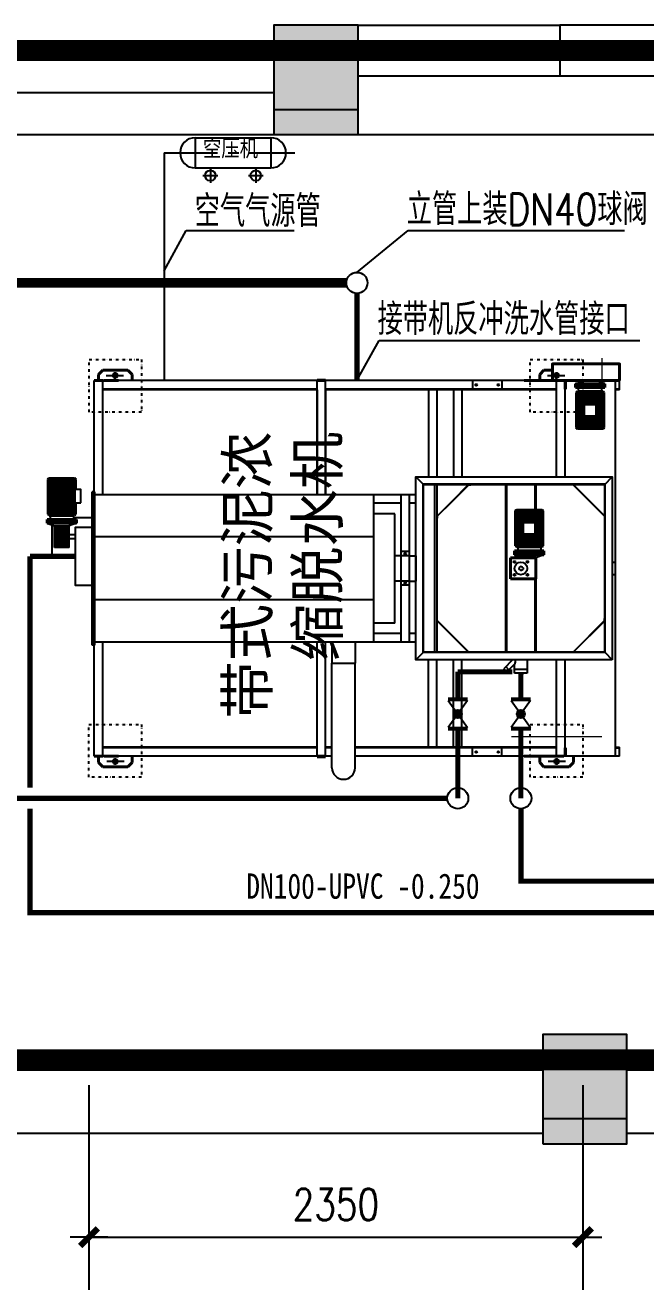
# Model space of a CAD drawing. Header units: millimetres. Extents: x 149947 to 179660, y -3668 to 17332.
# Drawn here: x 161697 to 164649, y 4185 to 10198 of the extents above; entities that cross this region are included whole.
import ezdxf

# ---------------------------------------------------------------- set-up
doc = ezdxf.new("R2010")
doc.units = ezdxf.units.MM
for name, pattern in [('CENTER', [50.800000000000004, 31.75, -6.35, 6.35, -6.35]), ('CENTER2', [1.125, 0.75, -0.125, 0.125, -0.125]), ('CENTERX2', [101.60000000000001, 63.5, -12.7, 12.7, -12.7]), ('DIVIDE', [31.75, 12.7, -6.35, 0, -6.35, 0, -6.35])]:
    doc.linetypes.add(name, pattern=pattern)
for name, color, linetype in [('AXIS', 3, 'Continuous'), ('COLUMN', 9, 'Continuous'), ('HEADLINE', 1, 'Continuous'), ('PIPE-压力废', 31, 'Continuous'), ('PUB_DIM', 3, 'Continuous'), ('PUB_HATCH', 8, 'Continuous'), ('WALL', 4, 'Continuous'), ('WINDOW', 4, 'Continuous'), ('wsd', 7, 'Continuous'), ('图层1', 1, 'CENTER'), ('图层2', 6, 'DIVIDE'), ('文字', 2, 'Continuous'), ('标注线', 4, 'Continuous'), ('管道', 5, 'Continuous'), ('细实线', 7, 'Continuous'), ('设备', 140, 'Continuous')]:
    doc.layers.add(name, color=color, linetype=linetype)
doc.layers.add('HAT', color=8, linetype='Continuous', lineweight=0)
doc.layers.add('粗实线', color=7, linetype='Continuous', lineweight=40)
doc.styles.add('_TWT_DIM', font='SIMPLEX', dxfattribs={"width": 0.8, "height": 3, "bigfont": 'HZTXT'})
doc.styles.add('DIM_FONT', font='SIMPLEX.shx', dxfattribs={"width": 0.8})
doc.styles.add('HZ', font='romans1.shx', dxfattribs={"width": 0.8, "bigfont": 'hztxt.shx'})
doc.styles.add('标题', font='SIMKAI.TTF', dxfattribs={"height": 500})
doc.dimstyles.new('DIMN', dxfattribs={"dimtxt": 300, "dimasz": 1, "dimexe": 250, "dimexo": 300, "dimgap": 150, "dimtad": 1, "dimdec": 0, "dimzin": 0, "dimdsep": 46, "dimtxsty": 'DIM_FONT', "dimblk": '_DIMX', "dimcen": 0.09, "dimclrt": 7, "dimadec": 0, "dimazin": 0, "dimtfac": 1, "dimtdec": 0, "dimtix": 1, "dimtmove": 2, "dimatfit": 3, "dimldrblk": '_DIMX', "dimfxl": 0, "dimtolj": 1, "dimtzin": 0, "dimarcsym": 0})

# ---------------------------------------------------------------- blocks, each defined once
blk = doc.blocks.new('_DIMX')
blk.add_line((-150, 0), (150, 0))
at = {"const_width": 50}
blk.add_lwpolyline([(-70, -70), (70, 70)], dxfattribs=at)
blk = doc.blocks.new('*D69')
at = {"layer": 'AXIS', "color": 0, "lineweight": -2}
for p, q in [((161999.8529693093, 5157.175670660537), (161999.8529693093, 4184.539310610417)), ((164349.8529693092, 5157.175670660537), (164349.8529693092, 4184.539310610417)), ((162000.4529693093, 4434.539310610417), (164349.2529693092, 4434.539310610417))]:
    blk.add_line(p, q, dxfattribs=at)
at = {"layer": 'Defpoints', "color": 0}
for p in [(161999.8529693093, 5307.175670660537), (164349.8529693092, 5307.175670660537), (164349.8529693092, 4434.539310610417)]:
    blk.add_point(p, dxfattribs=at)
at = {"layer": 'AXIS', "color": 0, "lineweight": -2, "xscale": 0.6, "yscale": 0.6, "zscale": 0.6, "rotation": 180}
blk.add_blockref('_DIMX', (161999.8529693093, 4434.539310610417), dxfattribs=at)
at = {"layer": 'AXIS', "color": 0, "lineweight": -2, "xscale": 0.6, "yscale": 0.6, "zscale": 0.6}
blk.add_blockref('_DIMX', (164349.8529693092, 4434.539310610417), dxfattribs=at)
at = {"layer": 'AXIS', "color": 7, "insert": (163174.8529693093, 4589.539310610417), "char_height": 150, "attachment_point": 5, "style": 'DIM_FONT'}
blk.add_mtext('\\A1;2350', dxfattribs=at)
blk = doc.blocks.new('$TCHSYS$WIN2D')
for p, q in [((-0.5, 0.5), (0.5, 0.5)), ((0.5, 0.1666666666666666), (-0.5, 0.1666666666666666)), ((0.5, -0.1666666666666667), (-0.5, -0.1666666666666667)), ((-0.4999999999999999, -0.5), (0.5, -0.5))]:
    blk.add_line(p, q)
blk = doc.blocks.new('_FZH')
blk.add_lwpolyline([(-0.5, -0.5), (0.5, -0.5), (0.5, 0.5), (-0.5, 0.5)], close=True)
at = {"layer": 'PUB_HATCH'}
blk.add_solid([(-0.5, -0.5), (0.5, -0.5), (-0.5, 0.5), (0.5, 0.5)], dxfattribs=at)

msp = doc.modelspace()

# ---------------------------------------------------------------- hatches: boundary and pattern name
at = {"layer": '细实线'}
h = msp.add_hatch(color=256, dxfattribs=at)
edge = h.paths.add_edge_path()
edge.add_ellipse((163754.8491553876, 6922.956865011409), major_axis=(-13.82409055174873, 13.82847290447101), ratio=1, start_angle=-8.130102354156008, end_angle=98.13010235415601, ccw=False)
edge.add_line((163743.1196453384, 6938.601376395876), (163754.8491553876, 6922.956865011409))
edge.add_line((163754.8491553876, 6922.956865011409), (163743.1146872722, 6907.316072176538))
edge = h.paths.add_edge_path()
edge.add_line((163766.5836235029, 6938.59765784628), (163754.8491553876, 6922.956865011409))
edge.add_line((163754.8491553876, 6922.956865011409), (163743.1196453384, 6938.601376395876))
edge.add_ellipse((163754.8491553876, 6922.956865011409), major_axis=(13.82847290455724, 13.82409055183495), ratio=0.9999999999946544, start_angle=405.00000000015314, end_angle=441.8698976458869, ccw=False)
edge.add_ellipse((163754.8491553876, 6922.956865011409), major_axis=(-13.82409055183493, 13.82847290455723), ratio=0.9999999999946549, start_angle=278.1301023541131, end_angle=314.99999999984686, ccw=False)
edge = h.paths.add_edge_path()
edge.add_ellipse((163754.8491553876, 6922.956865011409), major_axis=(-13.82409055174873, 13.82847290447101), ratio=1, start_angle=171.869897645844, end_angle=278.130102354156, ccw=False)
edge.add_line((163766.5786654368, 6907.312353626927), (163754.8491553876, 6922.956865011394))
edge.add_line((163754.8491553876, 6922.956865011409), (163766.5836235029, 6938.59765784628))
edge = h.paths.add_edge_path()
edge.add_line((163743.1146872723, 6907.316072176516), (163754.8491553876, 6922.956865011387))
edge.add_line((163754.8491553876, 6922.956865011409), (163766.5786654367, 6907.312353626941))
edge.add_ellipse((163754.8491553876, 6922.956865011409), major_axis=(13.82847290455724, 13.82409055183495), ratio=0.9999999999946544, start_angle=225.0000000001532, end_angle=261.8698976458869, ccw=False)
edge.add_ellipse((163754.8491553876, 6922.956865011409), major_axis=(-13.82409055183493, 13.82847290455723), ratio=0.9999999999946549, start_angle=98.13010235411309, end_angle=134.9999999998469, ccw=False)
h = msp.add_hatch(color=256, dxfattribs=at)
edge = h.paths.add_edge_path()
edge.add_ellipse((164054.9281747037, 6922.956865011394), major_axis=(-13.82409055174873, 13.82847290447101), ratio=1, start_angle=-8.130102354156008, end_angle=98.13010235415601, ccw=False)
edge.add_line((164043.1986646545, 6938.601376395862), (164054.9281747037, 6922.956865011398))
edge.add_line((164054.9281747037, 6922.956865011394), (164043.1937065884, 6907.316072176523))
edge = h.paths.add_edge_path()
edge.add_line((164066.662642819, 6938.597657846265), (164054.9281747037, 6922.956865011394))
edge.add_line((164054.9281747037, 6922.956865011394), (164043.1986646545, 6938.601376395858))
edge.add_ellipse((164054.9281747037, 6922.956865011394), major_axis=(13.82847290455724, 13.82409055183495), ratio=0.9999999999946544, start_angle=405.00000000015314, end_angle=441.8698976458869, ccw=False)
edge.add_ellipse((164054.9281747037, 6922.956865011394), major_axis=(-13.82409055183493, 13.82847290455723), ratio=0.9999999999946549, start_angle=278.1301023541131, end_angle=314.99999999984686, ccw=False)
edge = h.paths.add_edge_path()
edge.add_ellipse((164054.9281747037, 6922.956865011394), major_axis=(-13.82409055174873, 13.82847290447101), ratio=1, start_angle=171.869897645844, end_angle=278.130102354156, ccw=False)
edge.add_line((164066.6576847529, 6907.312353626912), (164054.9281747037, 6922.956865011376))
edge.add_line((164054.9281747037, 6922.956865011394), (164066.662642819, 6938.597657846265))
edge = h.paths.add_edge_path()
edge.add_line((164043.1937065884, 6907.316072176502), (164054.9281747037, 6922.956865011372))
edge.add_line((164054.9281747037, 6922.956865011394), (164066.6576847529, 6907.31235362693))
edge.add_ellipse((164054.9281747037, 6922.956865011394), major_axis=(13.82847290455724, 13.82409055183495), ratio=0.9999999999946544, start_angle=225.0000000001532, end_angle=261.8698976458869, ccw=False)
edge.add_ellipse((164054.9281747037, 6922.956865011394), major_axis=(-13.82409055183493, 13.82847290455723), ratio=0.9999999999946549, start_angle=98.13010235411309, end_angle=134.9999999998469, ccw=False)

# ---------------------------------------------------------------- linework, layer by layer
at = {"color": 7, "linetype": 'Continuous'}
for p, q in [((162505.2443196704, 9663.609183813816), (162505.2443196704, 9519.609183813722)), ((162505.2443196704, 9663.609183813816), (162865.2443196704, 9663.609183813816)), ((162505.2443196704, 9519.609183813816), (162865.2443196704, 9519.609183813816))]:
    msp.add_line(p, q, dxfattribs=at)
at = {"ltscale": 10}
msp.add_line((162865.2443196704, 9663.609183813816), (162865.2443196704, 9519.609183813722), dxfattribs=at)
for p, q in [((162024.9552095853, 6722.046873151587), (162024.9552095853, 8508.04687315158)), ((164524.9552095853, 8508.046873151587), (162024.9552095853, 8508.04687315158)), ((162064.9552095854, 7965.046873151572), (162064.9552095854, 8508.04687315158)), ((163084.9552095853, 8511.04687315158), (163084.9552095853, 8508.046873151587)), ((163084.9552095853, 7965.046873151587), (163084.9552095853, 8508.04687315158)), ((163124.9552095853, 8508.046873151587), (163124.9552095853, 8511.04687315158)), ((163124.9552095854, 7965.046873151587), (163124.9552095853, 8508.04687315158)), ((163824.9552095854, 8508.04687315158), (163824.9552095854, 8468.046873151587)), ((163964.9552095853, 8508.04687315158), (163824.9552095854, 8508.04687315158)), ((163964.9552095853, 8508.04687315158), (163964.9552095853, 8468.046873151587)), ((164224.9552095854, 8050.046873151572), (164224.9552095854, 8508.04687315158)), ((164264.9552095854, 8508.046873151594), (164267.9552095854, 8508.046873151594)), ((164264.9552095854, 8050.046873151572), (164264.9552095854, 8508.04687315158)), ((164314.9552095854, 8493.046873151594), (164353.9552095854, 8508.046873151594)), ((164415.9552095853, 8508.04687315158), (164353.9552095854, 8508.046873151594)), ((164454.9552095854, 8493.046873151594), (164415.9552095853, 8508.04687315158)), ((164504.9552095854, 6722.046873151587), (164504.9552095854, 8508.04687315158)), ((164524.9552095853, 8465.046873151587), (164524.9552095853, 8508.046873151587)), ((164524.9552095853, 8465.046873151587), (164524.9552095853, 8508.046873151587)), ((163084.9552095853, 8468.046873151587), (162064.9552095853, 8468.04687315158)), ((163084.9552095853, 8465.046873151587), (162064.9552095853, 8465.04687315158)), ((163084.9552095853, 8465.04687315158), (163084.9552095853, 7965.046873151579)), ((164224.9552095854, 8468.046873151587), (163124.9552095853, 8468.04687315158)), ((164224.9552095854, 8465.046873151587), (163124.9552095853, 8465.04687315158)), ((163124.9552095853, 8465.04687315158), (163124.9552095853, 7965.046873151579)), ((163614.6301931593, 8465.04687315158), (163614.6301931593, 8050.046873151572)), ((163654.6301931593, 8465.04687315158), (163654.6301931593, 8050.046873151572)), ((163734.0028103279, 8465.04687315158), (163734.0028103279, 8050.046873151572)), ((163774.0028103279, 8465.04687315158), (163774.0028103279, 8050.046873151572)), ((163964.9552095853, 8468.046873151587), (163824.9552095854, 8468.046873151587)), ((164267.9552095854, 8468.046873151594), (164264.9552095854, 8468.046873151594)), ((164319.9552095854, 8450.983247911492), (164449.9552095854, 8450.983247911492)), ((164329.9552095854, 8455.983247911492), (164329.9552095854, 8475.00628986628)), ((164439.9552095854, 8455.983247911492), (164439.9552095854, 8475.00628986628)), ((164524.9552095853, 8468.04687315158), (164504.9552095854, 8468.04687315158)), ((164524.9552095853, 8465.046873151587), (164504.9552095854, 8465.046873151587)), ((164524.9552095853, 8468.046873151587), (164524.9552095853, 8468.046873151587)), ((164524.9552095853, 8465.046873151587), (164524.9552095853, 8465.046873151587)), ((164319.9552095854, 8286.046873151594), (164449.9552095854, 8286.046873151601)), ((161935.4552095853, 8037.332098950857), (161805.4552095853, 8037.33209895085)), ((163591.1552095853, 8013.846873151699), (163554.9552095853, 8050.046873151688)), ((163554.9552095855, 7180.046873151674), (163554.9552095853, 8050.046873151681)), ((163554.9552095853, 8050.046873151688), (164489.9552095852, 8050.046873151921)), ((163589.9552095854, 7215.046873151681), (163589.9552095853, 8015.046873151688)), ((163589.9552095853, 8015.046873151696), (164454.9552095853, 8015.046873151914)), ((163591.1552095854, 7216.246873151678), (163591.1552095853, 8013.846873151691)), ((163591.1552095853, 8013.846873151699), (164453.7552095852, 8013.846873151917)), ((163646.1552095854, 7216.246873151693), (163646.1552095853, 8013.846873151721)), ((163656.1552095854, 7216.2468731517), (163656.1552095853, 8013.846873151728)), ((163706.1552095853, 8015.046873151732), (163706.1552095853, 8015.046873151732)), ((163727.3552095853, 7935.046873151739), (163806.1552095853, 8013.846873151764)), ((163727.3552095853, 7933.349816876886), (163806.6522658601, 8012.646873151774)), ((163806.1552095853, 8013.846873151757), (164303.7552095852, 8013.846873151881)), ((163806.1552095853, 8013.846873151764), (163816.6522658601, 8013.846873151764)), ((163806.6522658601, 8012.646873151774), (163816.6522658601, 8012.646873151767)), ((163816.6522658601, 8013.846873151764), (163816.6522658601, 8012.646873151767)), ((164293.2581533104, 8013.846873151873), (164293.2581533104, 8012.646873151876)), ((164303.7552095852, 8013.846873151881), (164293.2581533104, 8013.846873151873)), ((164303.2581533104, 8012.646873151891), (164293.2581533104, 8012.646873151876)), ((164303.2581533104, 8012.646873151891), (164452.5552095853, 7863.349816877046)), ((164303.7552095852, 8013.846873151859), (164453.7552095853, 7863.846873151895)), ((164453.7552095852, 8013.846873151902), (164489.9552095853, 8050.046873151914)), ((164453.7552095852, 8013.846873151917), (164453.7552095854, 7216.246873151904)), ((164454.9552095853, 8015.046873151914), (164454.9552095854, 7215.046873151907)), ((164489.9552095852, 8050.046873151921), (164489.9552095854, 7180.046873151914)), ((162027.9552095853, 7980.046873151579), (162014.9552095853, 7980.046873151579)), ((162014.9552095853, 7250.046873151587), (162014.9552095853, 7980.046873151579)), ((163084.9552095853, 7965.046873151579), (162024.9552095854, 7965.046873151572)), ((162024.9552095854, 7965.046873151572), (162024.9552095853, 7265.046873151587)), ((162027.9552095853, 7250.046873151587), (162027.9552095853, 7980.046873151579)), ((163354.9552095853, 7965.046873151587), (162027.9552095853, 7965.046873151587)), ((162524.9552095853, 7965.046873151579), (162064.9552095854, 7965.046873151579)), ((163554.9552095853, 7965.046873151579), (163124.9552095853, 7965.046873151587)), ((163354.9552095853, 7265.046873151587), (163354.9552095853, 7965.046873151587)), ((163484.9552095853, 7265.046873151579), (163484.9552095853, 7965.046873151579)), ((163524.9552095853, 7265.046873151579), (163524.9552095853, 7965.046873151579)), ((163484.9552095853, 7925.046873151587), (163354.9552095853, 7925.046873151587)), ((163554.9552095853, 7925.046873151587), (163524.9552095853, 7925.046873151587)), ((163656.1552095853, 7863.846873151728), (163727.3552095853, 7935.046873151732)), ((163657.3552095853, 7863.349816876849), (163727.3552095853, 7933.349816876886)), ((164159.9552095853, 7887.046873151827), (164029.9552095853, 7887.046873151783)), ((161800.4552095853, 7830.332098950857), (161839.4552095853, 7815.332098950872)), ((161935.4552095853, 7872.395724190959), (161805.4552095853, 7872.395724190959)), ((161815.4552095853, 7867.395724190959), (161815.4552095853, 7848.372682236171)), ((161824.9552095853, 7675.046873151579), (161824.9552095853, 7820.909022027779)), ((161940.4552095853, 7830.332098950857), (161901.4552095853, 7815.332098950857)), ((161925.4552095853, 7867.395724190959), (161925.4552095853, 7848.372682236171)), ((162014.9552095853, 7855.046873151579), (161925.4552095853, 7855.046873151579)), ((163454.9552095853, 7875.046873151587), (163354.9552095853, 7875.046873151579)), ((163454.9552095853, 7355.046873151579), (163454.9552095853, 7875.046873151587)), ((163591.1552095854, 7366.246873151678), (163591.1552095853, 7863.846873151691)), ((163656.1552095853, 7863.846873151735), (163656.1552095853, 7853.349816876871)), ((163656.1552095853, 7853.349816876871), (163657.3552095853, 7853.349816876878)), ((163657.3552095853, 7863.349816876849), (163657.3552095853, 7853.349816876878)), ((164452.5552095853, 7863.349816877046), (164452.5552095853, 7853.349816877046)), ((164453.7552095853, 7853.349816877046), (164452.5552095853, 7853.349816877046)), ((164453.7552095853, 7863.846873151917), (164453.7552095854, 7366.246873151911)), ((164453.7552095853, 7863.846873151895), (164453.7552095853, 7853.349816877046)), ((161905.9552095853, 7815.332098950857), (161834.9552095853, 7815.332098950857)), ((161834.9552095853, 7715.046873151587), (161834.9552095853, 7815.332098950857)), ((161905.9552095853, 7815.046873151587), (161834.9552095853, 7815.046873151579)), ((161905.9552095853, 7815.046873151579), (161834.9552095853, 7815.046873151579)), ((161837.2720392115, 7715.046873151587), (161837.2720392115, 7815.332098950857)), ((161901.4552095853, 7815.332098950857), (161839.4552095853, 7815.332098950857)), ((161901.4552095853, 7815.046873151587), (161839.4552095854, 7815.046873151587)), ((161839.9552095853, 7715.046873151587), (161839.9552095853, 7815.332098950857)), ((161842.9552095853, 7715.046873151587), (161842.9552095853, 7815.332098950857)), ((161845.9552095853, 7715.046873151587), (161845.9552095853, 7815.332098950857)), ((161848.9552095853, 7715.046873151587), (161848.9552095853, 7815.332098950857)), ((161851.9552095853, 7715.046873151587), (161851.9552095853, 7815.332098950857)), ((161854.9552095853, 7715.046873151587), (161854.9552095853, 7815.332098950857)), ((161857.9552095853, 7715.046873151587), (161857.9552095853, 7815.332098950857)), ((161860.9552095853, 7715.046873151587), (161860.9552095853, 7815.332098950857)), ((161863.9552095853, 7715.046873151587), (161863.9552095853, 7815.332098950857)), ((161866.9552095853, 7715.046873151587), (161866.9552095853, 7815.332098950857)), ((161869.9552095853, 7715.046873151587), (161869.9552095853, 7815.332098950857)), ((161872.9552095853, 7715.046873151587), (161872.9552095853, 7815.332098950857)), ((161875.9552095853, 7715.046873151587), (161875.9552095853, 7815.332098950857)), ((161878.9552095853, 7715.046873151587), (161878.9552095853, 7815.332098950857)), ((161881.9552095853, 7715.046873151587), (161881.9552095853, 7815.332098950857)), ((161884.9552095853, 7715.046873151587), (161884.9552095853, 7815.332098950857)), ((161887.9552095853, 7715.046873151587), (161887.9552095853, 7815.332098950857)), ((161890.9552095853, 7715.046873151587), (161890.9552095853, 7815.332098950857)), ((161893.9552095853, 7715.046873151587), (161893.9552095853, 7815.332098950857)), ((161896.9552095853, 7715.046873151587), (161896.9552095853, 7815.332098950857)), ((161899.9552095853, 7715.046873151587), (161899.9552095853, 7815.332098950857)), ((161902.9552095853, 7715.046873151587), (161902.9552095853, 7815.332098950857)), ((161905.9552095853, 7715.046873151579), (161905.9552095853, 7815.332098950857)), ((161905.9552095853, 7715.046873151587), (161905.9552095853, 7815.332098950857)), ((161934.9552095853, 7774.046873151601), (161905.9552095853, 7774.046873151623)), ((163354.9552095853, 7765.046873151587), (162027.9552095853, 7765.046873151587)), ((161905.9552095853, 7715.046873151579), (161834.9552095853, 7715.046873151587)), ((161934.9552095853, 7756.046873151601), (161905.9552095853, 7756.046873151601)), ((164159.9552095853, 7722.110498391929), (164029.9552095853, 7722.110498391892)), ((164039.9552095853, 7717.110498391899), (164039.9552095853, 7698.087456437112)), ((164149.9552095853, 7717.110498391929), (164149.9552095853, 7698.087456437141)), ((161935.1143094399, 7675.046873151579), (161824.9552095853, 7675.046873151579)), ((162024.9552095853, 7682.546873151572), (162024.9552095853, 7547.546873151579)), ((163524.9552095853, 7675.046873151594), (163454.9552095853, 7675.046873151594)), ((163524.9552095853, 7695.046873151601), (163484.9552095853, 7695.046873151601)), ((163524.9552095853, 7675.046873151587), (163554.9552095853, 7675.046873151587)), ((163554.9552095853, 7555.046873151572), (163554.9552095853, 7675.046873151587)), ((163554.9552095853, 7675.046873151681), (163554.9552095854, 7555.046873151674)), ((163554.9552095853, 7675.046873151674), (163554.9552095853, 7675.046873151681)), ((164024.9552095853, 7680.04687315179), (164063.9552095854, 7665.046873151819)), ((164164.9552095853, 7680.046873151827), (164125.9552095853, 7665.046873151819)), ((164453.7552095853, 7645.046873151907), (164453.7552095854, 7585.046873151907)), ((164063.4404909596, 7618.046873151805), (164066.7552095854, 7618.046873151805)), ((164063.4404909596, 7612.046873151805), (164066.7552095854, 7612.046873151805)), ((164066.7552095854, 7612.046873151805), (164066.7552095854, 7618.046873151805)), ((163524.9552095853, 7555.046873151579), (163454.9552095853, 7555.046873151579)), ((163524.9552095853, 7535.046873151579), (163484.9552095853, 7535.046873151579)), ((163524.9552095853, 7555.046873151579), (163554.9552095853, 7555.046873151572)), ((163554.9552095854, 7555.046873151667), (163554.9552095854, 7555.046873151674)), ((163354.9552095853, 7465.046873151587), (162027.9552095853, 7465.046873151579)), ((163454.9552095853, 7355.046873151579), (163354.9552095853, 7355.046873151579)), ((163656.1552095854, 7376.743929426564), (163657.3552095854, 7376.743929426557)), ((163656.1552095854, 7366.2468731517), (163656.1552095854, 7376.743929426564)), ((163656.1552095854, 7366.246873151707), (163727.3552095854, 7295.046873151732)), ((163657.3552095854, 7366.743929426586), (163657.3552095854, 7376.743929426557)), ((163657.3552095854, 7366.743929426586), (163727.3552095854, 7296.743929426579)), ((164452.5552095854, 7366.743929426782), (164303.2581533106, 7217.446873151857)), ((164453.7552095854, 7366.246873151904), (164303.7552095854, 7216.246873151867)), ((164453.7552095854, 7376.743929426761), (164452.5552095854, 7376.743929426753)), ((164452.5552095854, 7366.743929426782), (164452.5552095854, 7376.743929426753)), ((164453.7552095854, 7366.246873151897), (164453.7552095854, 7376.743929426761)), ((163484.9552095853, 7305.046873151579), (163354.9552095853, 7305.046873151579)), ((163554.9552095853, 7305.046873151579), (163524.9552095853, 7305.046873151579)), ((163727.3552095854, 7296.743929426579), (163806.6522658603, 7217.446873151734)), ((163727.3552095854, 7295.046873151725), (163806.1552095854, 7216.246873151744)), ((162027.9552095853, 7250.046873151587), (162014.9552095853, 7250.046873151587)), ((163084.9552095853, 7265.046873151579), (162024.9552095853, 7265.046873151587)), ((163354.9552095853, 7265.046873151587), (162027.9552095853, 7265.046873151579)), ((162064.9552095854, 6722.046873151587), (162064.9552095854, 7265.046873151587)), ((162524.9552095853, 7265.046873151579), (162064.9552095852, 7265.046873151594)), ((163084.9552095853, 6722.046873151587), (163084.9552095853, 7265.046873151579)), ((163084.9552095853, 6765.046873151587), (163084.9552095853, 7265.046873151587)), ((163124.9552095853, 6722.046873151579), (163124.9552095854, 7265.046873151587)), ((163554.9552095853, 7265.046873151572), (163124.9552095853, 7265.046873151579)), ((163124.9552095853, 6765.046873151579), (163124.9552095853, 7265.046873151587)), ((163155.9552095853, 7265.046873151587), (163155.9552095853, 7165.046873151587)), ((163265.9552095853, 7265.046873151587), (163265.9552095853, 7165.046873151594)), ((163806.6522658603, 7217.446873151734), (163816.6522658603, 7217.446873151741)), ((163816.6522658603, 7216.246873151744), (163816.6522658603, 7217.446873151741)), ((164293.2581533106, 7216.24687315186), (164293.2581533106, 7217.446873151857)), ((164303.2581533106, 7217.446873151857), (164293.2581533106, 7217.446873151857)), ((163155.9552095853, 7165.046873151587), (163265.9552095853, 7165.046873151594)), ((163155.9552095853, 6667.046873151587), (163155.9552095853, 7165.046873151579)), ((163265.9552095853, 6667.046873151587), (163265.9552095853, 7165.046873151572)), ((163591.1552095854, 7216.246873151686), (163554.9552095854, 7180.046873151674)), ((164489.9552095854, 7180.046873151914), (163554.9552095855, 7180.046873151674)), ((164454.9552095854, 7215.046873151907), (163589.9552095854, 7215.046873151681)), ((164453.7552095854, 7216.246873151904), (163591.1552095854, 7216.246873151678)), ((163614.6301931593, 6765.046873151587), (163614.6301931593, 7180.04687315179)), ((163654.6301931593, 6765.046873151579), (163654.6301931593, 7180.04687315179)), ((163734.0028103279, 6765.046873151587), (163734.0028103279, 7180.04687315179)), ((163774.0028103279, 6765.046873151579), (163774.0028103279, 7180.04687315179)), ((164303.7552095854, 7216.246873151875), (163806.1552095854, 7216.246873151744)), ((163806.1552095854, 7216.246873151744), (163816.6522658603, 7216.246873151744)), ((164224.9552095854, 6722.046873151587), (164224.9552095854, 7180.04687315179)), ((164264.9552095854, 6722.046873151579), (164264.9552095854, 7180.04687315179)), ((164303.7552095854, 7216.246873151867), (164293.2581533106, 7216.24687315186)), ((164453.7552095854, 7216.246873151904), (164489.9552095854, 7180.046873151914)), ((163084.9552095853, 6765.046873151587), (162064.9552095854, 6765.046873151587)), ((163084.9552095853, 6762.046873151587), (162064.9552095854, 6762.046873151587)), ((163155.9552095853, 6765.046873151579), (163124.9552095853, 6765.046873151579)), ((163155.9552095853, 6762.046873151579), (163124.9552095853, 6762.046873151579)), ((164224.9552095854, 6765.046873151579), (163265.9552095853, 6765.046873151579)), ((164224.9552095854, 6762.046873151579), (163265.9552095853, 6762.046873151579)), ((163824.9552095854, 6722.046873151587), (163824.9552095854, 6762.046873151579)), ((163964.9552095853, 6762.046873151579), (163824.9552095854, 6762.046873151579)), ((163964.9552095853, 6722.046873151587), (163964.9552095853, 6762.046873151579)), ((164264.9552095854, 6762.046873151587), (164267.9552095854, 6762.046873151587)), ((164504.9552095853, 6722.046873151587), (164504.9552095853, 6765.046873151587)), ((164504.9552095853, 6765.046873151587), (164504.9552095854, 6765.046873151587)), ((164504.9552095853, 6765.046873151587), (164524.9552095853, 6765.046873151579)), ((164504.9552095853, 6762.046873151587), (164504.9552095854, 6762.046873151587)), ((164504.9552095853, 6762.046873151579), (164524.9552095853, 6762.046873151579)), ((164524.9552095853, 6722.046873151587), (164524.9552095853, 6765.046873151579)), ((163155.9552095853, 6722.046873151587), (162024.9552095853, 6722.046873151587)), ((163084.9552095853, 6719.046873151565), (163084.9552095853, 6722.046873151565)), ((163124.9552095853, 6722.046873151565), (163124.9552095853, 6719.046873151565)), ((164524.9552095853, 6722.046873151587), (163265.9552095853, 6722.046873151587)), ((163964.9552095853, 6722.046873151587), (163824.9552095854, 6722.046873151587)), ((164267.9552095854, 6722.046873151587), (164264.9552095854, 6722.046873151587))]:
    msp.add_line(p, q)
for points in [[(164358.1346080147, 8339.025082007473), (164358.1346080147, 8395.021147514235), (164411.775811156, 8395.021147514235), (164411.775811156, 8339.025082007473)], [(164489.9552095854, 7180.04687315179), (163554.9552095853, 7180.04687315179), (163554.9552095853, 8050.046873151572), (164489.9552095854, 8050.046873151572)], [(164489.9552095854, 7180.046873151914), (163554.9552095853, 7180.046873151914), (163554.9552095853, 8050.046873151696), (164489.9552095854, 8050.046873151696)], [(161960.5707181404, 7926.485041759683), (161960.5707181404, 7989.630621714263), (161930.4552095853, 7989.630621714263), (161930.4552095853, 7926.485041759683)], [(164121.775811156, 7834.068664295941), (164121.775811156, 7778.072598789178), (164068.1346080147, 7778.072598789164), (164068.1346080146, 7834.068664295926)], [(162014.9552095853, 7533.321571969158), (161935.1143094399, 7533.321571969158), (161935.1143094399, 7811.563597207023), (162014.9552095853, 7811.563597207023)]]:
    msp.add_lwpolyline(points, close=True)
at = {"color": 7, "linetype": 'Continuous'}
for centre in [(162577.2443196704, 9483.609183813816), (162793.2443196704, 9483.609183813816)]:
    msp.add_circle(centre, 25, dxfattribs=at)
for centre, radius in [((163842.4552095854, 8488.04687315158), 4), ((163947.4552095854, 8488.04687315158), 4), ((163504.9552095853, 7685.046873151601), 4.5), ((164024.1960646037, 7645.806018133415), 4.5), ((164054.9552095853, 7615.046873151805), 30), ((164085.7143545669, 7645.806018133422), 4.5), ((164024.1960646037, 7584.287728170195), 4.5), ((164085.7143545669, 7584.287728170195), 4.5), ((163504.9552095853, 7545.046873151572), 4.5), ((163842.4552095854, 6742.046873151579), 4), ((163947.4552095854, 6742.046873151579), 4)]:
    msp.add_circle(centre, radius)
for centre, start, end in [((162505.2443196704, 9591.609183813816), 90, 270), ((162865.2443196704, 9591.609183813816), 270, 90)]:
    msp.add_arc(centre, 72, start, end, dxfattribs=at)
for centre, radius, start, end in [((164054.9552095853, 7615.046873151805), 9, 19.47122063475756, 340.5287793652424), ((163210.9552095853, 6667.046873151587), 55, 180, 0)]:
    msp.add_arc(centre, radius, start, end)
at = {"layer": 'HAT'}
for p, q in [((164439.9552095853, 8615.046873151587), (164439.9552095853, 8415.046873151587)), ((164009.9552095853, 6815.046873151587), (164439.9552095853, 6815.046873151587))]:
    msp.add_line(p, q, dxfattribs=at)
at = {"layer": 'PIPE-压力废'}
for points in [[(158739.8287243198, 8973.22745235145, 45, 45, 0), (163224.9552095853, 8973.22745235145, 45, 45, 0)], [(163274.9552095853, 8923.22745235145, 25, 25, 0), (163274.9552095853, 8508.046873151587, 25, 25, 0)]]:
    msp.add_lwpolyline(points, format="xyseb", dxfattribs=at)
msp.add_circle((163274.9552095853, 8973.22745235145), 50, dxfattribs=at)
at = {"layer": 'PUB_DIM'}
for p, q in [((162357.2030792981, 9030.931260493147), (162462.1278563999, 9222.523179332296)), ((162462.1278563999, 9222.523179332296), (162976.5030216236, 9222.523179332296)), ((163274.9552095853, 9023.22745235145), (163518.7955574057, 9222.025303255417)), ((163518.7955574057, 9222.025303255417), (164547.5458878531, 9222.025303255417)), ((163274.9552095853, 8508.046873151587), (163379.8799866872, 8699.638791990736)), ((163379.8799866872, 8699.638791990736), (164620.4749285618, 8699.638791990736))]:
    msp.add_line(p, q, dxfattribs=at)
at = {"layer": 'PUB_DIM', "color": 6, "linetype": 'CENTERX2', "const_width": 25}
for points in [[(160038.8512579209, 7685.961812440437), (160038.8512579209, 6522.046873151587), (163704.8610413181, 6522.046873151587)], [(163754.8610413182, 7123.246030711212), (164014.3407343437, 7123.246030711212)], [(163754.8610413182, 6997.956864069565), (163754.8610413182, 7123.246030711212)], [(163754.8610413181, 6522.046873151587), (163754.8610413182, 6847.956862185893)]]:
    msp.add_lwpolyline(points, dxfattribs=at)
at = {"layer": 'PUB_DIM', "color": 4, "const_width": 25}
for points in [[(161935.1143094399, 7672.442584588091), (161718.6210704246, 7672.442584588091)], [(161718.6210704246, 6572.046873151587), (161718.6210704246, 7672.442584588091)], [(161718.6210704246, 6472.046873151587), (161718.6210704246, 5977.607126789064), (170309.9552095945, 5977.607126789069), (170309.9420595338, 6078.153493061159)]]:
    msp.add_lwpolyline(points, dxfattribs=at)
at = {"layer": 'PUB_DIM', "color": 6}
msp.add_circle((163754.8610413181, 6522.046873151601), 50, dxfattribs=at)
at = {"layer": 'WALL'}
for p, q in [((164239.9552095876, 10198.22745235669), (164239.9552095874, 9958.227452354302)), ((168079.955209592, 10198.22745235411), (164239.9552095876, 10198.22745235669)), ((159239.9552096129, 10118.22745235226), (162879.9552096128, 10118.22745235389)), ((159239.9552095562, 10078.22745234889), (162879.9552095562, 10078.22745235052)), ((163279.9552095561, 10078.22745234959), (165259.9552095948, 10078.22745234901)), ((164239.9552095874, 9958.227452354302), (167839.9552095857, 9958.227452356805)), ((159239.9552096128, 9878.227452360297), (162879.9552096128, 9878.22745235337)), ((159239.9552095562, 9678.227452348889), (162879.9552095562, 9678.227452354593)), ((163279.9552095562, 9678.227452354127), (165109.9552096015, 9678.227452349587)), ((164159.9552095562, 5228.227452351915), (159239.9552095562, 5228.227452353778)), ((165109.9552096001, 5228.227452355641), (164559.9552095562, 5228.227452319901)), ((164159.9552095562, 4928.227452346153), (159239.9552095562, 4928.227452348889)), ((168079.955209592, 4928.227452388557), (164559.9552095562, 4928.227452345163))]:
    msp.add_line(p, q, dxfattribs=at)
at = {"layer": 'wsd', "color": 2, "linetype": 'Continuous', "const_width": 100}
msp.add_lwpolyline([(159039.9552095954, 10078.22745236059), (167799.9552095929, 10078.22745236059), (167799.9552095929, 5278.227452347841), (159039.9552095954, 5278.227452347841)], close=True, dxfattribs=at)
at = {"layer": '图层1'}
for p, q in [((162124.9552095853, 8517.210527057898), (162124.9552095853, 8552.901149815858)), ((164224.9552095853, 8517.210527057898), (164224.9552095853, 8552.901149815858)), ((162081.9435832501, 8533.046873151587), (162167.9668359206, 8533.046873151587)), ((164181.9435832501, 8533.046873151587), (164267.9668359206, 8533.046873151587)), ((162167.9668359206, 6697.046873151587), (162081.9435832501, 6697.046873151587)), ((162124.9552095853, 6712.883219245276), (162124.9552095853, 6677.192596487308)), ((164267.9668359206, 6697.046873151587), (164181.9435832501, 6697.046873151587)), ((164224.9552095853, 6712.883219245276), (164224.9552095853, 6677.192596487308))]:
    msp.add_line(p, q, dxfattribs=at)
at = {"layer": '图层2'}
for points in [[(162249.9552095853, 8358.046873151572), (161999.9552095853, 8358.046873151572), (161999.9552095853, 8608.046873151572), (162249.9552095853, 8608.046873151572)], [(164349.9552095853, 8358.046873151587), (164099.9552095853, 8358.046873151587), (164099.9552095853, 8608.046873151587), (164349.9552095853, 8608.046873151587)], [(162249.8529693093, 6622.046873151587), (161999.8529693093, 6622.046873151587), (161999.8529693093, 6872.046873151587), (162249.8529693093, 6872.046873151587)], [(164349.8529693092, 6622.046873151587), (164099.8529693092, 6622.046873151587), (164099.8529693092, 6872.046873151587), (164349.8529693092, 6872.046873151587)]]:
    msp.add_lwpolyline(points, close=True, dxfattribs=at)
at = {"layer": '标注线'}
for p, q in [((162064.9552095854, 8508.04687315158), (162024.9552095853, 8508.04687315158)), ((164264.9552095854, 8508.046873151601), (164264.9552095854, 8468.046873151587)), ((162064.9552095854, 6722.046873151565), (162024.9552095853, 6722.046873151565)), ((163124.9552095853, 6722.046873151565), (163084.9552095853, 6722.046873151565))]:
    msp.add_line(p, q, dxfattribs=at)
at = {"layer": '管道', "const_width": 25}
for points in [[(164054.9552095855, 7116.246873151802), (164054.9364630941, 6997.956864639687)], [(164054.912691233, 6847.95686652336), (164054.8610413181, 6522.046873151587)], [(164054.9552095855, 6472.046961828288), (164054.9552095855, 6127.607126789066), (170164.4005544323, 6128.140780169591)]]:
    msp.add_lwpolyline(points, dxfattribs=at)
at = {"layer": '管道'}
msp.add_circle((164054.8610413181, 6522.046873151587), 50, dxfattribs=at)
at = {"layer": '粗实线'}
for p, q in [((162044.9552095853, 8538.046873151587), (162064.9552095853, 8558.046873151587)), ((162184.9552095853, 8558.046873151587), (162064.9552095853, 8558.046873151587)), ((162204.9552095853, 8538.046873151587), (162184.9552095853, 8558.046873151587)), ((164144.9552095853, 8538.046873151587), (164164.9552095853, 8558.046873151587)), ((164204.9552095853, 8558.046873151587), (164164.9552095853, 8558.046873151587)), ((162024.9552095853, 8508.04687315158), (162064.9552095853, 8508.04687315158)), ((162044.9552095853, 8538.046873151587), (162044.9552095853, 8508.046873151587)), ((162069.9552095853, 8508.046873151587), (162139.9552095853, 8508.046873151587)), ((162204.9552095853, 8508.046873151587), (162204.9552095853, 8538.046873151587)), ((163084.9552095853, 8511.04687315158), (163124.9552095853, 8511.04687315158)), ((163084.9552095853, 8508.04687315158), (163124.9552095853, 8508.04687315158)), ((164069.9552095853, 8508.046873151587), (164259.9552095854, 8508.046873151587)), ((164144.9552095853, 8538.046873151587), (164144.9552095853, 8508.046873151587)), ((164264.9552095854, 8468.046873151594), (164264.9552095854, 8508.046873151594)), ((164267.9552095854, 8468.046873151594), (164267.9552095854, 8508.046873151594)), ((164314.9552095854, 8493.046873151594), (164314.9552095854, 8475.00628986628)), ((164314.9552095854, 8493.046873151594), (164454.9552095854, 8493.046873151594)), ((164314.9552095854, 8488.046873151594), (164454.9552095854, 8488.046873151594)), ((164454.9552095854, 8493.046873151601), (164454.9552095854, 8475.00628986628)), ((164314.9552095854, 8475.00628986628), (164454.9552095854, 8475.00628986628)), ((164324.9552095854, 8455.983247911492), (164319.9552095854, 8450.983247911492)), ((164319.9552095854, 8450.983247911492), (164319.9552095854, 8286.046873151594)), ((164324.9552095854, 8455.983247911492), (164444.9552095854, 8455.983247911492)), ((164324.9552095854, 8450.983247911492), (164324.9552095854, 8286.046873151601)), ((164329.9552095854, 8450.983247911492), (164329.9552095854, 8286.046873151601)), ((164334.9552095854, 8450.983247911492), (164334.9552095854, 8286.046873151601)), ((164339.9552095854, 8450.983247911492), (164339.9552095854, 8286.046873151601)), ((164344.9552095854, 8450.983247911492), (164344.9552095854, 8286.046873151601)), ((164349.9552095854, 8450.983247911492), (164349.9552095854, 8286.046873151601)), ((164354.9552095854, 8450.983247911492), (164354.9552095854, 8286.046873151601)), ((164359.9552095854, 8450.983247911492), (164359.9552095854, 8395.021147514235)), ((164364.9552095854, 8450.983247911492), (164364.9552095854, 8395.021147514235)), ((164369.9552095854, 8450.983247911492), (164369.9552095854, 8395.021147514235)), ((164374.9552095854, 8450.983247911492), (164374.9552095854, 8395.021147514235)), ((164379.9552095854, 8450.983247911492), (164379.9552095854, 8395.021147514235)), ((164384.9552095854, 8450.983247911492), (164384.9552095854, 8395.021147514235)), ((164389.9552095854, 8450.983247911492), (164389.9552095854, 8395.021147514235)), ((164394.9552095854, 8450.983247911492), (164394.9552095854, 8395.021147514235)), ((164399.9552095854, 8450.983247911492), (164399.9552095854, 8395.021147514235)), ((164404.9552095854, 8450.983247911492), (164404.9552095854, 8395.021147514235)), ((164409.9552095854, 8450.983247911492), (164409.9552095854, 8395.021147514235)), ((164414.9552095854, 8450.983247911492), (164414.9552095854, 8286.046873151601)), ((164419.9552095854, 8450.983247911492), (164419.9552095854, 8286.046873151601)), ((164424.9552095854, 8450.983247911492), (164424.9552095854, 8286.046873151601)), ((164429.9552095854, 8450.983247911492), (164429.9552095854, 8286.046873151601)), ((164434.9552095854, 8450.983247911492), (164434.9552095854, 8286.046873151601)), ((164439.9552095854, 8450.983247911492), (164439.9552095854, 8286.046873151601)), ((164444.9552095854, 8455.983247911492), (164449.9552095854, 8450.983247911492)), ((164444.9552095854, 8450.983247911492), (164444.9552095854, 8286.046873151601)), ((164449.9552095854, 8450.983247911492), (164449.9552095854, 8286.046873151601)), ((164359.9552095854, 8339.025082007473), (164359.9552095854, 8286.046873151601)), ((164364.9552095854, 8339.025082007473), (164364.9552095854, 8286.046873151601)), ((164369.9552095854, 8339.025082007473), (164369.9552095854, 8286.046873151601)), ((164374.9552095854, 8339.025082007473), (164374.9552095854, 8286.046873151601)), ((164379.9552095854, 8339.025082007473), (164379.9552095854, 8286.046873151601)), ((164384.9552095854, 8339.025082007473), (164384.9552095854, 8286.046873151601)), ((164389.9552095854, 8339.025082007473), (164389.9552095854, 8286.046873151601)), ((164394.9552095854, 8339.025082007473), (164394.9552095854, 8286.046873151601)), ((164399.9552095854, 8339.025082007473), (164399.9552095854, 8286.046873151601)), ((164404.9552095854, 8339.025082007473), (164404.9552095854, 8286.046873151601)), ((164409.9552095854, 8339.025082007473), (164409.9552095854, 8286.046873151601)), ((164324.9552095854, 8281.046873151594), (164444.9552095854, 8281.046873151601)), ((161805.4552095853, 7872.395724190959), (161805.4552095853, 8037.33209895085)), ((161930.4552095853, 8042.332098950857), (161810.4552095853, 8042.33209895085)), ((161810.4552095853, 7872.395724190959), (161810.4552095853, 8037.33209895085)), ((161815.4552095853, 7872.395724190959), (161815.4552095853, 8037.33209895085)), ((161820.4552095853, 7872.395724190959), (161820.4552095853, 8037.33209895085)), ((161825.4552095853, 7872.395724190959), (161825.4552095853, 8037.33209895085)), ((161830.4552095853, 7872.395724190959), (161830.4552095853, 8037.33209895085)), ((161835.4552095853, 7872.395724190959), (161835.4552095853, 8037.33209895085)), ((161840.4552095853, 7872.395724190959), (161840.4552095853, 8037.33209895085)), ((161845.4552095853, 7872.395724190959), (161845.4552095853, 8037.33209895085)), ((161850.4552095853, 7872.395724190959), (161850.4552095853, 8037.33209895085)), ((161855.4552095853, 7872.395724190959), (161855.4552095853, 8037.33209895085)), ((161860.4552095853, 7872.395724190959), (161860.4552095853, 8037.33209895085)), ((161865.4552095853, 7872.395724190959), (161865.4552095853, 8037.33209895085)), ((161870.4552095853, 7872.395724190959), (161870.4552095853, 8037.33209895085)), ((161875.4552095853, 7872.395724190959), (161875.4552095853, 8037.33209895085)), ((161880.4552095853, 7872.395724190959), (161880.4552095853, 8037.33209895085)), ((161885.4552095853, 7872.395724190959), (161885.4552095853, 8037.33209895085)), ((161890.4552095853, 7872.395724190959), (161890.4552095853, 8037.33209895085)), ((161895.4552095853, 7872.395724190959), (161895.4552095853, 8037.33209895085)), ((161900.4552095853, 7872.395724190959), (161900.4552095853, 8037.33209895085)), ((161905.4552095853, 7872.395724190959), (161905.4552095853, 8037.33209895085)), ((161910.4552095853, 7872.395724190959), (161910.4552095853, 8037.33209895085)), ((161915.4552095853, 7872.395724190959), (161915.4552095853, 8037.33209895085)), ((161920.4552095853, 7872.395724190959), (161920.4552095853, 8037.33209895085)), ((161925.4552095853, 7872.395724190959), (161925.4552095853, 8037.33209895085)), ((161930.4552095853, 7872.395724190959), (161930.4552095853, 8037.33209895085)), ((161935.4552095853, 7989.630621714263), (161935.4552095853, 8037.332098950857)), ((163985.0572176376, 7216.246873151787), (163985.0572176374, 8013.846873151801)), ((164125.0572176374, 7892.046873151819), (164125.0572176374, 8013.846873151837)), ((161935.4552095853, 7872.395724190959), (161935.4552095853, 7926.485041759683)), ((164029.9552095853, 7722.110498391892), (164029.9552095853, 7887.046873151783)), ((164154.9552095853, 7892.046873151827), (164034.9552095853, 7892.04687315179)), ((164034.9552095853, 7722.110498391899), (164034.9552095853, 7887.04687315179)), ((164039.9552095853, 7722.110498391899), (164039.9552095853, 7887.04687315179)), ((164044.9552095853, 7722.110498391899), (164044.9552095853, 7887.04687315179)), ((164049.9552095853, 7722.110498391899), (164049.9552095853, 7887.04687315179)), ((164054.9552095853, 7722.110498391899), (164054.9552095853, 7887.04687315179)), ((164059.9552095853, 7722.110498391907), (164059.9552095853, 7887.046873151798)), ((164064.9552095853, 7722.110498391907), (164064.9552095853, 7887.046873151798)), ((164069.9552095853, 7834.068664295926), (164069.9552095853, 7887.046873151798)), ((164074.9552095853, 7834.068664295926), (164074.9552095853, 7887.046873151798)), ((164079.9552095853, 7834.068664295926), (164079.9552095853, 7887.046873151798)), ((164084.9552095853, 7834.068664295926), (164084.9552095853, 7887.046873151798)), ((164089.9552095853, 7834.068664295934), (164089.9552095853, 7887.046873151805)), ((164094.9552095853, 7834.068664295934), (164094.9552095853, 7887.046873151805)), ((164099.9552095853, 7834.068664295934), (164099.9552095853, 7887.046873151805)), ((164104.9552095853, 7834.068664295934), (164104.9552095853, 7887.046873151805)), ((164109.9552095853, 7834.068664295934), (164109.9552095853, 7887.046873151805)), ((164114.9552095853, 7834.068664295934), (164114.9552095853, 7887.046873151805)), ((164119.9552095853, 7834.068664295941), (164119.9552095853, 7887.046873151812)), ((164124.9552095853, 7722.110498391921), (164124.9552095853, 7887.046873151812)), ((164129.9552095853, 7722.110498391921), (164129.9552095853, 7887.046873151812)), ((164134.9552095853, 7722.110498391921), (164134.9552095853, 7887.046873151812)), ((164139.9552095853, 7722.110498391921), (164139.9552095853, 7887.046873151812)), ((164144.9552095853, 7722.110498391921), (164144.9552095853, 7887.046873151812)), ((164149.9552095853, 7722.110498391929), (164149.9552095853, 7887.046873151819)), ((164154.9552095853, 7722.110498391929), (164154.9552095853, 7887.046873151819)), ((164159.9552095853, 7722.110498391929), (164159.9552095853, 7887.046873151827)), ((161800.4552095853, 7830.33209895085), (161800.4552095853, 7848.372682236171)), ((161940.4552095853, 7848.372682236171), (161800.4552095853, 7848.372682236171)), ((161940.4552095853, 7835.332098950857), (161800.4552095853, 7835.332098950857)), ((161940.4552095853, 7830.332098950857), (161800.4552095853, 7830.332098950857)), ((161810.4552095853, 7867.395724190959), (161805.4552095853, 7872.395724190959)), ((161930.4552095853, 7867.395724190959), (161810.4552095853, 7867.395724190959)), ((161930.4552095853, 7867.395724190959), (161935.4552095853, 7872.395724190959)), ((161940.4552095853, 7830.332098950857), (161940.4552095853, 7848.372682236171)), ((164069.9552095853, 7722.110498391907), (164069.9552095853, 7778.072598789164)), ((164074.9552095853, 7722.110498391907), (164074.9552095853, 7778.072598789164)), ((164079.9552095853, 7722.110498391907), (164079.9552095853, 7778.072598789164)), ((164084.9552095853, 7722.110498391907), (164084.9552095853, 7778.072598789164)), ((164089.9552095853, 7722.110498391914), (164089.9552095853, 7778.072598789171)), ((164094.9552095853, 7722.110498391914), (164094.9552095853, 7778.072598789171)), ((164099.9552095853, 7722.110498391914), (164099.9552095853, 7778.072598789171)), ((164104.9552095853, 7722.110498391914), (164104.9552095853, 7778.072598789171)), ((164109.9552095853, 7722.110498391914), (164109.9552095853, 7778.072598789171)), ((164114.9552095853, 7722.110498391914), (164114.9552095853, 7778.072598789171)), ((164119.9552095853, 7722.110498391921), (164119.9552095853, 7778.072598789178)), ((164024.9552095853, 7680.046873151783), (164024.9552095853, 7698.087456437104)), ((164164.9552095853, 7698.087456437141), (164024.9552095853, 7698.087456437104)), ((164034.9552095853, 7717.110498391899), (164029.9552095853, 7722.110498391892)), ((164154.9552095853, 7717.110498391929), (164034.9552095853, 7717.110498391899)), ((164154.9552095853, 7717.110498391929), (164159.9552095853, 7722.110498391929)), ((164164.9552095853, 7680.046873151827), (164164.9552095853, 7698.087456437141)), ((164125.9552095853, 7665.046873151819), (164004.9552095853, 7665.04687315179)), ((164004.9552095854, 7565.046873151783), (164004.9552095853, 7665.04687315179)), ((164164.9552095853, 7685.046873151827), (164024.9552095853, 7685.04687315179)), ((164164.9552095853, 7680.046873151827), (164024.9552095853, 7680.04687315179)), ((164125.9552095854, 7565.046873151819), (164125.9552095853, 7665.046873151819)), ((164125.9552095854, 7565.046873151819), (164004.9552095854, 7565.046873151783)), ((164125.0572176376, 7216.246873151824), (164125.0572176375, 7565.046873151819)), ((164264.9552095854, 6722.046873151587), (164264.9552095854, 6762.046873151587)), ((164267.9552095854, 6722.046873151587), (164267.9552095854, 6762.046873151587)), ((162024.9552095853, 6722.046873151565), (162064.9552095853, 6722.046873151565)), ((162044.9552095853, 6692.046873151587), (162044.9552095853, 6722.046873151579)), ((162044.9552095853, 6692.046873151587), (162064.9552095853, 6672.046873151587)), ((162069.9552095853, 6722.046873151587), (162139.9552095853, 6722.046873151587)), ((162204.9552095853, 6692.046873151587), (162184.9552095853, 6672.046873151587)), ((162204.9552095853, 6722.046873151579), (162204.9552095853, 6692.046873151587)), ((163084.9552095853, 6722.046873151565), (163124.9552095853, 6722.046873151565)), ((163084.9552095853, 6719.046873151565), (163124.9552095853, 6719.046873151565)), ((164069.9552095853, 6722.046873151587), (164259.9552095854, 6722.046873151587)), ((164144.9552095853, 6692.046873151587), (164144.9552095853, 6722.046873151587)), ((164144.9552095853, 6692.046873151587), (164164.9552095853, 6672.046873151587)), ((164304.9552095853, 6692.046873151587), (164284.9552095853, 6672.046873151587)), ((164304.9552095853, 6692.046873151587), (164304.9552095854, 6722.046873151587)), ((162184.9552095853, 6672.046873151587), (162064.9552095853, 6672.046873151587)), ((164284.9552095853, 6672.046873151587), (164164.9552095853, 6672.046873151587))]:
    msp.add_line(p, q, dxfattribs=at)
msp.add_lwpolyline([(164524.9552095853, 8508.046873151587), (164204.9552095853, 8508.046873151587), (164204.9552095853, 8588.046873151587), (164524.9552095853, 8588.046873151587)], close=True, dxfattribs=at)
for centre in [(162124.9552095853, 8533.046873151587), (164224.9552095853, 8533.046873151587), (162124.9552095853, 6697.046873151587), (164224.9552095853, 6697.046873151587)]:
    msp.add_circle(centre, 9, dxfattribs=at)
for centre, start, end in [((164324.9552095854, 8286.046873151587), 180, 270), ((164444.9552095854, 8286.046873151587), 270, 0), ((161810.4552095853, 8037.33209895085), 90, 180), ((161930.4552095853, 8037.332098950857), 0, 90), ((164034.9552095853, 7887.04687315179), 90, 180), ((164154.9552095853, 7887.046873151834), 0, 90)]:
    msp.add_arc(centre, 5, start, end, dxfattribs=at)
at = {"layer": '细实线'}
for p, q in [((164454.9552095853, 8015.046873151914), (163589.9552095853, 8015.046873151688)), ((163589.9552095854, 7215.046873151681), (163589.9552095853, 8015.046873151681)), ((164454.9552095854, 7215.046873151907), (164454.9552095853, 8015.046873151914)), ((164489.9552095853, 7645.046873151914), (164503.7552095853, 7645.046873151921)), ((164503.7552095853, 7645.046873151921), (164503.7552095854, 7585.046873151921)), ((164503.7552095854, 7585.046873151921), (164489.9552095853, 7585.046873151914)), ((164454.9552095854, 7215.046873151907), (163589.9552095854, 7215.046873151681)), ((164015.4206858063, 7180.046873151798), (163973.4690857707, 7138.095273116131)), ((164024.9552095854, 7159.882912121109), (163988.3183281756, 7123.246030711212)), ((164024.9552095855, 7116.246873151795), (164024.9552095855, 7159.882912121102)), ((164084.9552095854, 7180.046873151812), (164084.9552095855, 7116.246873151809)), ((163988.3183281756, 7123.246030711212), (163973.4690857707, 7138.095273116131)), ((163998.2178231122, 7133.145525647829), (163983.3685807073, 7147.994768052748)), ((164084.9552095855, 7134.246873151809), (164024.9552095855, 7134.246873151795)), ((164084.9552095855, 7116.246873151809), (164024.9552095855, 7116.246873151795)), ((163801.2303470036, 6987.465644405413), (163708.4679637715, 6858.448085617383)), ((163801.2303470036, 6987.465644405413), (163708.4884126844, 6987.480342061521)), ((163708.4884126844, 6987.480342061521), (163801.2098980907, 6858.433387961275)), ((163708.4900741585, 6997.964212897619), (163801.2320084778, 6997.949515241511)), ((164101.3093663197, 6987.465644405398), (164008.5469830876, 6858.448085617369)), ((164008.5674320005, 6987.480342061506), (164101.2889174069, 6858.43338796126)), ((164101.3093663197, 6987.465644405398), (164008.5674320005, 6987.480342061506)), ((164008.5690934747, 6997.964212897605), (164101.3110277939, 6997.949515241497)), ((163708.4679637715, 6858.448085617383), (163801.2098980907, 6858.433387961275)), ((164008.5469830876, 6858.448085617369), (164101.2889174069, 6858.43338796126)), ((163801.2082366166, 6847.949517125184), (163708.4663022973, 6847.964214781292)), ((163801.2082366166, 6847.949517125184), (163708.4663022973, 6847.964214781292)), ((164101.2872559327, 6847.949517125169), (164008.5453216135, 6847.964214781277)), ((164101.2872559327, 6847.949517125169), (164008.5453216135, 6847.964214781277))]:
    msp.add_line(p, q, dxfattribs=at)
for centre in [(163754.8491553878, 6922.956865011423), (164054.9281747039, 6922.956865011409)]:
    msp.add_circle(centre, 19.55331538263107, dxfattribs=at)
msp.add_arc((164001.4709508677, 7174.732154526027), 27.78507526571002, 327.6945786447369, 11.02747075100456, dxfattribs=at)
at = {"layer": '设备', "color": 1, "linetype": 'CENTER', "ltscale": 8}
for p, q in [((162357.1470752599, 9591.609183813911), (162979.4849894765, 9591.609183813911)), ((162577.2443196704, 9518.609183813816), (162577.2443196704, 9448.609183813816)), ((162793.2443196704, 9518.609183813816), (162793.2443196704, 9448.609183813816)), ((162542.2443196704, 9483.609183813816), (162612.2443196704, 9483.609183813816)), ((162758.2443196704, 9483.609183813816), (162828.2443196704, 9483.609183813816))]:
    msp.add_line(p, q, dxfattribs=at)
at = {"layer": '设备', "color": 1}
msp.add_line((162357.1470752599, 9591.609183813911), (162357.2891335329, 8508.046873151581), dxfattribs=at)

# ---------------------------------------------------------------- block references
at = {"layer": 'COLUMN', "xscale": 400, "yscale": 400, "zscale": 400}
for p in [(163079.9552095884, 9998.227452354244), (163079.9552095954, 9878.22745234784), (164359.9552095881, 5198.227452354477), (164359.955209595, 5078.227452347841)]:
    msp.add_blockref('_FZH', p, dxfattribs=at)
at = {"layer": 'WINDOW', "xscale": 960, "yscale": -240, "zscale": 960}
msp.add_blockref('$TCHSYS$WIN2D', (163759.9552095885, 10078.22745235407), dxfattribs=at)

# ---------------------------------------------------------------- texts
at = {"layer": 'HEADLINE', "color": 0, "linetype": 'CENTER2', "lineweight": 0, "insert": (163208.058381123, 8264.698659135756), "char_height": 200, "width": 1529.259013689826, "attachment_point": 9, "rotation": 89.99999999999993, "style": '标题'}
msp.add_mtext('带式污泥浓缩脱水机', dxfattribs=at)
at = {"layer": 'PUB_DIM', "style": 'HZ', "width": 0.8}
for s, p in [('空气气源管', (162502.9874400044, 9239.521147533385)), ('立管上装DN40球阀', (163511.8806827348, 9247.960817396757)), ('接带机反冲洗水管接口', (163372.9651120162, 8725.574306132075))]:
    msp.add_text(s, height=150, dxfattribs=at).set_placement(p)
at = {"layer": '文字', "attachment_point": 1, "style": '_TWT_DIM'}
for s, insert, char_height, width in [('{\\fFangSong_GB2312|b0|i0|c134|p49;空压机}', (162542.2174447089, 9653.873286323462), 80, 16322.7433176), ('{\\fSimSun|b0|i0|c134|p2;DN100-UPVC -0.250}', (162748.1932613117, 6164.218400340411), 120, 100757.6748)]:
    msp.add_mtext(s, dxfattribs=dict(at, insert=insert, char_height=char_height, width=width))

# ---------------------------------------------------------------- dimensions: what is measured, and where the dimension line sits
at = {"layer": 'AXIS'}
dim = msp.add_linear_dim(base=(164349.8529693092, 4434.539310610417), p1=(161999.8529693093, 5307.175670660537), p2=(164349.8529693092, 5307.175670660537), dimstyle='DIMN', override={"dimtxt": 150, "dimasz": 0.6, "dimexo": 150, "dimgap": 80}, dxfattribs=at)
dim.commit()
dim.dimension.update_dxf_attribs({"geometry": '*D69', "text_midpoint": (163174.8529693093, 4589.539310610417)})

doc.saveas('drawing.dxf')
